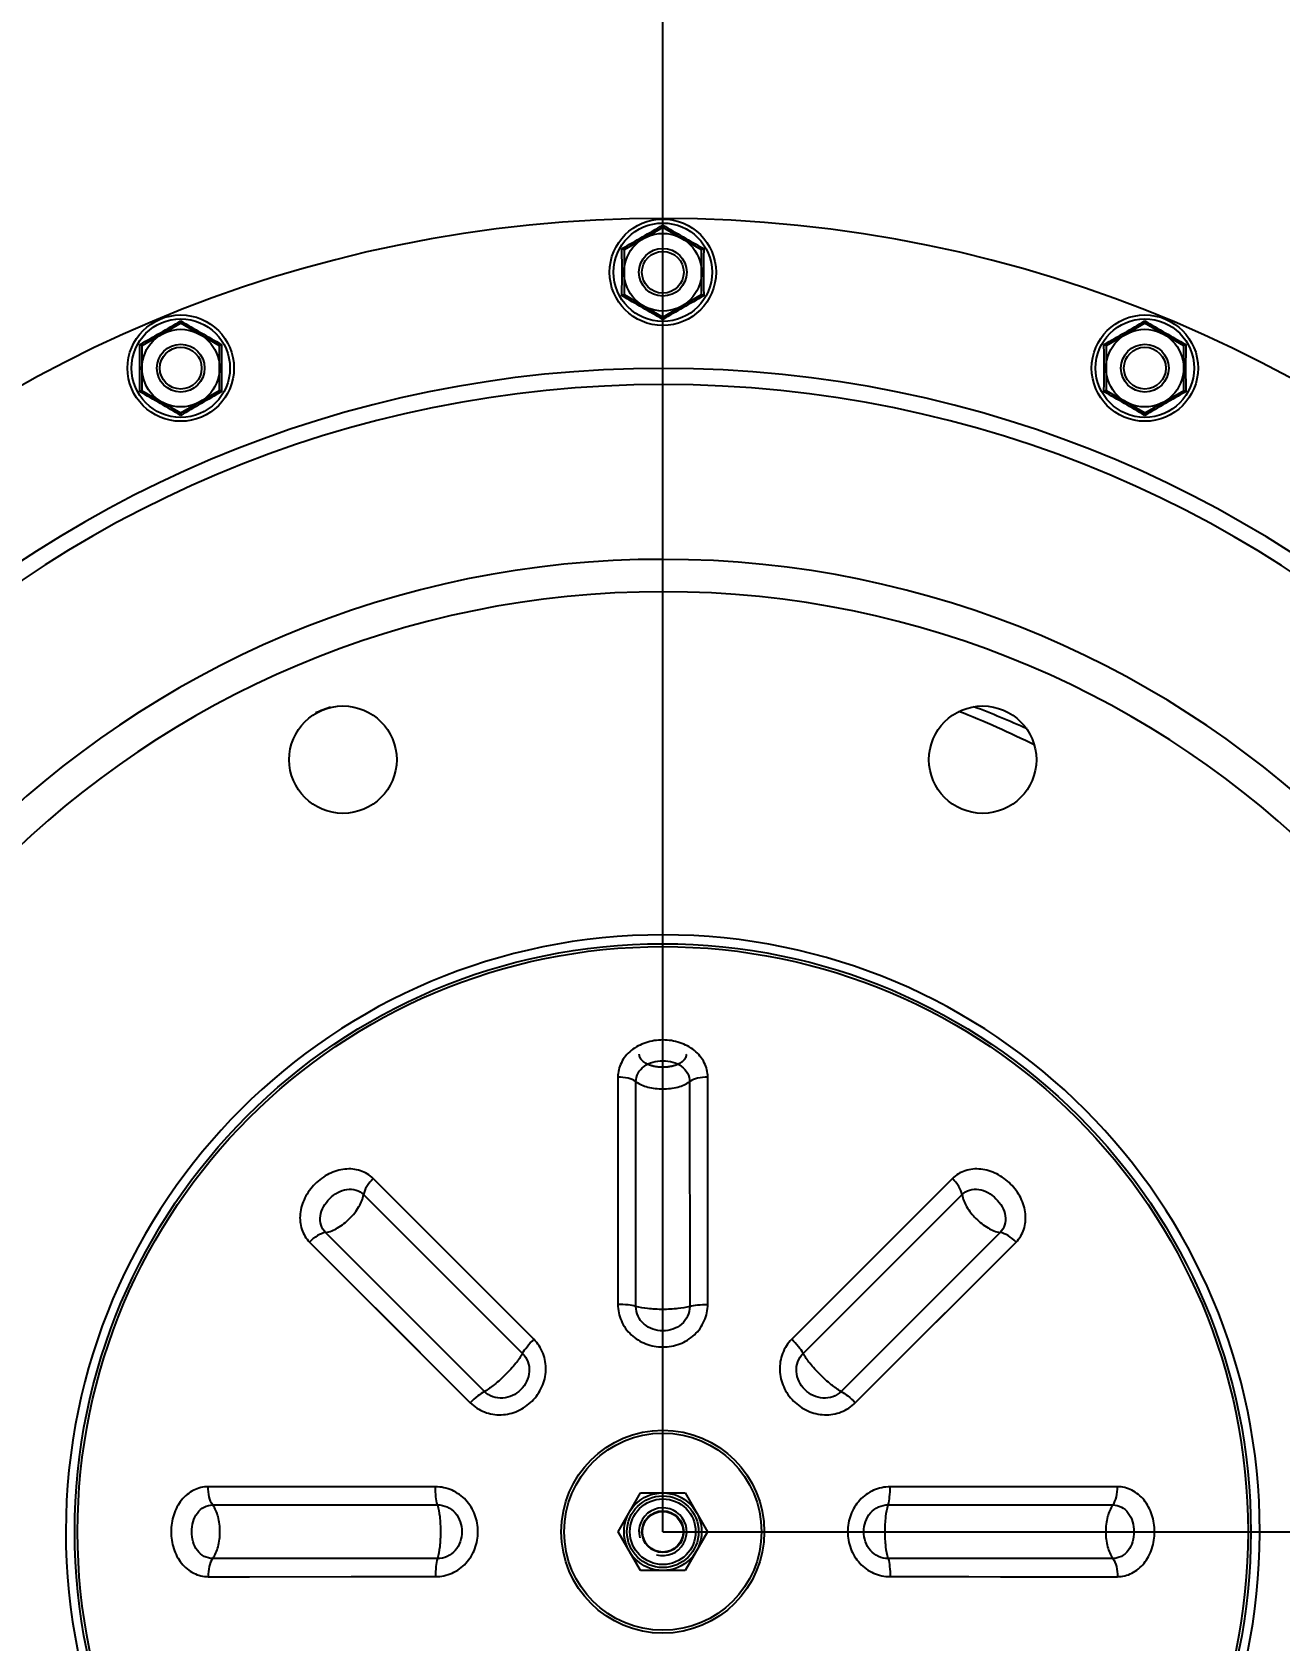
# Model space of a CAD drawing. Header units: millimetres. Extents: x 14017 to 18361, y 6223 to 10695.
# Drawn here: x 16612 to 16821, y 10036 to 10305.5 of the extents above; entities that cross this region are included whole.
import ezdxf

# ---------------------------------------------------------------- set-up
doc = ezdxf.new("R2010")
doc.units = ezdxf.units.MM
doc.header["$LTSCALE"] = 384.175
doc.header["$PDMODE"] = 3
doc.header["$PDSIZE"] = 8
doc.layers.get('0').update_dxf_attribs({"linetype": 'CONTINUOUS'})
doc.layers.get('Defpoints').update_dxf_attribs({"linetype": 'CONTINUOUS'})
doc.layers.add('02___PRT_ALL_AXES', color=7, linetype='CONTINUOUS')
doc.layers.add('03___PRT_ALL_CURVES', color=7, linetype='CONTINUOUS')
doc.styles.get("Standard").update_dxf_attribs({"font": 'calibri.ttf'})
doc.dimstyles.get("Standard").update_dxf_attribs({"dimtxt": 43.75, "dimasz": 43.75, "dimexe": 1.5, "dimexo": 1, "dimtad": 1, "dimdsep": 46, "dimtxsty": 'Standard', "dimblk": '_FILLED', "dimblk1": '_FILLED', "dimblk2": '_FILLED', "dimcen": 0.09, "dimazin": 2, "dimtol": 1, "dimtp": 0.01, "dimtm": 0.01, "dimtfac": 1, "dimtofl": 0, "dimtmove": 0, "dimatfit": 3, "dimldrblk": '_FILLED', "dimfxl": 1, "dimtolj": 1, "dimarcsym": 0})

# ---------------------------------------------------------------- blocks, each defined once
blk = doc.blocks.new('_FILLED')
at = {"color": 0, "linetype": 'ByBlock'}
blk.add_solid([(0, 0), (-1, 0.2143), (-1, -0.2143)], dxfattribs=at)
blk = doc.blocks.new('*D319')
at = {"color": 0, "lineweight": -2}
for p, q in [((16717.67, 10054.24), (16717.67, 10530.43)), ((17102.08, 10055.78), (17102.08, 10530.43)), ((16761.42, 10528.93), (16892.94, 10528.93)), ((17058.33, 10528.93), (16927.68, 10528.93))]:
    blk.add_line(p, q, dxfattribs=at)
at = {"layer": 'Defpoints', "color": 0}
for p in [(16717.67, 10528.93), (16717.67, 10053.24), (17102.08, 10054.78)]:
    blk.add_point(p, dxfattribs=at)
at = {"color": 0, "linetype": 'ByBlock', "lineweight": -2, "xscale": 43.75, "yscale": 43.75, "zscale": 43.75, "rotation": 180}
blk.add_blockref('_FILLED', (16717.67, 10528.93), dxfattribs=at)
at = {"color": 0, "linetype": 'ByBlock', "lineweight": -2, "xscale": 43.75, "yscale": 43.75, "zscale": 43.75}
blk.add_blockref('_FILLED', (17102.08, 10528.93), dxfattribs=at)
at = {"color": 0, "insert": (16910.31, 10528.93), "char_height": 43.75, "attachment_point": 5}
blk.add_mtext('\\A1;\\A1;D', dxfattribs=at)
blk = doc.blocks.new('*D320')
at = {"color": 0, "lineweight": -2}
for p, q in [((16816.68, 10445.01), (17225.74, 10445.01)), ((17224.24, 10401.26), (17224.24, 10272.12)), ((17224.24, 10097.99), (17224.24, 10227.12)), ((16718.67, 10054.24), (17225.74, 10054.24))]:
    blk.add_line(p, q, dxfattribs=at)
at = {"layer": 'Defpoints', "color": 0}
for p in [(16815.68, 10445.01), (17224.24, 10445.01), (16717.67, 10054.24)]:
    blk.add_point(p, dxfattribs=at)
at = {"color": 0, "linetype": 'ByBlock', "lineweight": -2, "xscale": 43.75, "yscale": 43.75, "zscale": 43.75}
for p, rotation in [((17224.24, 10445.01), 90), ((17224.24, 10054.24), 270)]:
    blk.add_blockref('_FILLED', p, dxfattribs=dict(at, rotation=rotation))
at = {"color": 0, "insert": (17224.24, 10249.62), "char_height": 43.75, "attachment_point": 5}
blk.add_mtext('\\A1;\\A1;E', dxfattribs=at)
blk = doc.blocks.new('*D562')
at = {"color": 0, "lineweight": -2}
for p, q in [((16497.67, 10053.24), (16497.67, 9775.24)), ((16937.67, 10053), (16937.67, 9775.24)), ((16541.42, 9776.74), (16644.64, 9776.74)), ((16893.92, 9776.74), (16790.7, 9776.74))]:
    blk.add_line(p, q, dxfattribs=at)
at = {"layer": 'Defpoints', "color": 0}
for p in [(16497.67, 10054.24), (16937.67, 10054), (16937.67, 9776.74)]:
    blk.add_point(p, dxfattribs=at)
at = {"color": 0, "linetype": 'ByBlock', "lineweight": -2, "xscale": 43.75, "yscale": 43.75, "zscale": 43.75, "rotation": 180}
blk.add_blockref('_FILLED', (16497.67, 9776.74), dxfattribs=at)
at = {"color": 0, "linetype": 'ByBlock', "lineweight": -2, "xscale": 43.75, "yscale": 43.75, "zscale": 43.75}
blk.add_blockref('_FILLED', (16937.67, 9776.74), dxfattribs=at)
at = {"color": 0, "insert": (16717.67, 9776.74), "char_height": 43.75, "attachment_point": 5}
blk.add_mtext('\\A1;\\A1;%%C400', dxfattribs=at)

msp = doc.modelspace()

# ---------------------------------------------------------------- linework, layer by layer
at = {"linetype": 'Continuous'}
for p, q in [((16717.6686, 10272.74118), (16711.16873, 10268.98817)), ((16724.16873, 10268.98863), (16717.6686, 10272.74118)), ((16711.16873, 10268.98817), (16711.169, 10261.48262)), ((16724.169, 10261.48308), (16724.16873, 10268.98863)), ((16711.169, 10261.48262), (16717.66913, 10257.73007)), ((16717.66913, 10257.73007), (16724.169, 10261.48308)), ((16636.9224, 10256.67976), (16630.42253, 10252.92675)), ((16643.42253, 10252.92721), (16636.9224, 10256.67976)), ((16798.41481, 10256.67976), (16791.91494, 10252.92675)), ((16804.91494, 10252.92721), (16798.41481, 10256.67976)), ((16630.42253, 10252.92675), (16630.4228, 10245.4212)), ((16643.4228, 10245.42166), (16643.42253, 10252.92721)), ((16791.91494, 10252.92675), (16791.9152, 10245.4212)), ((16804.9152, 10245.42166), (16804.91494, 10252.92721)), ((16630.4228, 10245.4212), (16636.92293, 10241.66865)), ((16636.92293, 10241.66865), (16643.4228, 10245.42166)), ((16791.9152, 10245.4212), (16798.41534, 10241.66865)), ((16798.41534, 10241.66865), (16804.9152, 10245.42166)), ((16710.13614, 10130.38243), (16710.14291, 10092.31211)), ((16710.13614, 10130.38243), (16710.13904, 10107.69603)), ((16713.16221, 10091.98237), (16713.17404, 10129.62227)), ((16722.16363, 10129.6222), (16722.17542, 10091.98236)), ((16725.19482, 10092.31214), (16725.20156, 10130.38242)), ((16696.06636, 10086.48144), (16669.15137, 10113.40596)), ((16766.18635, 10113.40599), (16739.27134, 10086.4814)), ((16667.54078, 10110.72026), (16694.16451, 10084.11322)), ((16741.17316, 10084.11329), (16767.79695, 10110.72035)), ((16687.7912, 10077.73991), (16661.18414, 10104.36371)), ((16774.1535, 10104.36371), (16747.54646, 10077.73999)), ((16658.4985, 10102.75311), (16685.42307, 10075.83811)), ((16749.91468, 10075.83813), (16776.8392, 10102.75312)), ((16679.59235, 10061.76158), (16641.52207, 10061.76832)), ((16793.81568, 10061.76835), (16755.74535, 10061.76158)), ((16642.28229, 10058.73038), (16679.92213, 10058.74218)), ((16755.41561, 10058.74228), (16793.05551, 10058.73045)), ((16679.92212, 10049.72896), (16642.28222, 10049.7408)), ((16793.05545, 10049.74087), (16755.41561, 10049.72907)), ((16641.52206, 10046.70289), (16679.59238, 10046.70967)), ((16755.74538, 10046.70967), (16793.81566, 10046.70293))]:
    msp.add_line(p, q, dxfattribs=at)
msp.add_line((16717.66887, 10054.23562), (17026.57124, 10054.23562))
for points in [[(16725.19996, 10115.59627), (16725.20124, 10126.11142), (16725.20156, 10130.38242)], [(16725.19482, 10092.31214), (16725.1972, 10100.5148), (16725.19885, 10108.60551), (16725.19996, 10115.59627)], [(16682.97886, 10099.57517), (16678.81657, 10103.73871), (16674.22303, 10108.33339), (16669.15137, 10113.40596)], [(16766.18635, 10113.40599), (16761.27911, 10108.49783), (16749.24592, 10096.46112)], [(16710.13904, 10107.69603), (16710.14022, 10101.88988), (16710.14291, 10092.31211)], [(16658.4985, 10102.75311), (16663.40666, 10097.84587), (16675.44337, 10085.81267)], [(16763.00842, 10088.92563), (16767.17195, 10093.08792), (16771.76663, 10097.68146), (16776.8392, 10102.75312)], [(16696.06636, 10086.48144), (16693.21982, 10089.32982), (16682.97886, 10099.57517)], [(16749.24592, 10096.46112), (16746.02244, 10093.2363), (16739.27134, 10086.4814)], [(16749.91468, 10075.83813), (16752.76306, 10078.68467), (16763.00842, 10088.92563)], [(16675.44337, 10085.81267), (16678.66819, 10082.5892), (16685.42307, 10075.83811)], [(16661.07942, 10061.76599), (16655.19218, 10061.76687), (16648.69512, 10061.76768), (16641.52207, 10061.76832)], [(16679.59235, 10061.76158), (16675.56544, 10061.76288), (16661.07942, 10061.76599)], [(16774.94847, 10061.7661), (16769.85515, 10061.76521), (16765.29551, 10061.76426), (16755.74535, 10061.76158)], [(16793.81568, 10061.76835), (16786.87514, 10061.7677), (16774.94847, 10061.7661)], [(16641.52206, 10046.70289), (16648.4626, 10046.70355), (16665.48259, 10046.70604)], [(16665.48259, 10046.70604), (16670.04222, 10046.70698), (16679.59238, 10046.70967)], [(16755.74538, 10046.70967), (16759.7723, 10046.70837), (16768.91126, 10046.70622)], [(16768.91126, 10046.70622), (16774.25831, 10046.70526), (16780.14556, 10046.70438), (16786.64261, 10046.70357), (16793.81566, 10046.70293)]]:
    msp.add_lwpolyline(points, dxfattribs=at)
for centre, radius in [((16717.66887, 10265.23562), 8.91272), ((16717.66887, 10265.23562), 8.24637), ((16717.66887, 10265.23562), 6.5), ((16717.66887, 10265.23562), 4), ((16717.66887, 10265.23562), 3.5), ((16636.92266, 10249.17421), 8.91272), ((16636.92266, 10249.17421), 8.24637), ((16798.41507, 10249.17421), 8.91272), ((16798.41507, 10249.17421), 8.24637), ((16636.92266, 10249.17421), 6.5), ((16798.41507, 10249.17421), 6.5), ((16636.92266, 10249.17421), 4), ((16636.92266, 10249.17421), 3.5), ((16798.41507, 10249.17421), 4), ((16798.41507, 10249.17421), 3.5), ((16717.66887, 10054.23562), 98.5), ((16717.66887, 10054.23562), 98.02353), ((16717.66887, 10054.23562), 17), ((16717.66887, 10054.23562), 16.52), ((16717.66887, 10054.23562), 6), ((16717.66887, 10054.23562), 5.5), ((16717.66887, 10054.23562), 3.5), ((16717.66887, 10054.23562), 3.4)]:
    msp.add_circle(centre, radius, dxfattribs=at)
for radius, start, end in [(100, 0, 359.88), (4, 255, 195)]:
    msp.add_arc((16717.66887, 10054.23562), radius, start, end, dxfattribs=at)
for points in [[(16710.81683, 10269.19132), (16711.9649, 10269.84004), (16714.25949, 10271.14036), (16716.5328, 10272.47754), (16717.66859, 10273.14751)], [(16717.66858, 10273.14751), (16718.80443, 10272.47762), (16721.07783, 10271.1406), (16723.37251, 10269.84045), (16724.52063, 10269.19181)], [(16717.66915, 10257.32374), (16716.53331, 10257.99363), (16714.2599, 10259.33064), (16711.96522, 10260.6308), (16710.81711, 10261.27944)], [(16724.52091, 10261.27992), (16723.37284, 10260.6312), (16721.07825, 10259.33088), (16718.80494, 10257.99371), (16717.66914, 10257.32374)], [(16630.07063, 10253.1299), (16631.21869, 10253.77862), (16633.51328, 10255.07894), (16635.78659, 10256.41612), (16636.92239, 10257.08609)], [(16636.92238, 10257.08609), (16638.05822, 10256.4162), (16640.33163, 10255.07919), (16642.62631, 10253.77903), (16643.77442, 10253.13039)], [(16791.56303, 10253.1299), (16792.7111, 10253.77862), (16795.00569, 10255.07894), (16797.279, 10256.41612), (16798.4148, 10257.08609)], [(16798.41479, 10257.08609), (16799.55063, 10256.4162), (16801.82404, 10255.07919), (16804.11872, 10253.77903), (16805.26683, 10253.13039)], [(16636.92295, 10241.26232), (16635.7871, 10241.93221), (16633.5137, 10243.26922), (16631.21902, 10244.56938), (16630.07091, 10245.21802)], [(16643.7747, 10245.21851), (16642.62664, 10244.56979), (16640.33204, 10243.26947), (16638.05873, 10241.93229), (16636.92294, 10241.26232)], [(16798.41535, 10241.26232), (16797.27951, 10241.93221), (16795.00611, 10243.26922), (16792.71143, 10244.56938), (16791.56331, 10245.21802)], [(16805.26711, 10245.21851), (16804.11904, 10244.56979), (16801.82445, 10243.26947), (16799.55114, 10241.93229), (16798.41535, 10241.26232)]]:
    msp.add_open_spline(points, degree=3, dxfattribs=at)
for points, knots in [([(16717.66859, 10272.74117), (16717.66859, 10272.70059), (16717.6696, 10273.01206), (16717.66859, 10273.05264), (16717.66859, 10273.14751)], [0, 0, 0, 0, 0.29956188, 1, 1, 1, 1]), ([(16710.81713, 10261.27943), (16710.82943, 10262.6072), (16710.85054, 10265.24454), (16710.82909, 10267.88187), (16710.81685, 10269.19133)], [0, 0, 0, 0, 0.503470775, 1, 1, 1, 1]), ([(16711.16873, 10268.98817), (16711.1689, 10268.98748), (16711.16456, 10268.99142), (16711.16095, 10268.99218), (16711.1511, 10268.9987), (16711.13943, 10269.00522), (16711.12414, 10269.01428), (16711.09861, 10269.02909), (16711.0606, 10269.05111), (16711.00879, 10269.08088), (16710.94974, 10269.11476), (16710.88497, 10269.15201), (16710.84004, 10269.17793), (16710.81685, 10269.19131)], [0, 0, 0, 0, 0.005270768, 0.020858191, 0.046282368, 0.081003533, 0.124365062, 0.175697192, 0.299730798, 0.448270882, 0.617065146, 0.802297204, 1, 1, 1, 1]), ([(16724.52061, 10269.1918), (16724.49742, 10269.17841), (16724.45249, 10269.1525), (16724.38772, 10269.11523), (16724.32867, 10269.08135), (16724.27686, 10269.05158), (16724.23884, 10269.02956), (16724.21332, 10269.01474), (16724.19801, 10269.00569), (16724.18641, 10268.99915), (16724.17641, 10268.99267), (16724.17307, 10268.99183), (16724.16845, 10268.98798), (16724.16873, 10268.98863)], [0, 0, 0, 0, 0.197705209, 0.382939848, 0.551741292, 0.700291465, 0.824330592, 0.875663154, 0.919023194, 0.953740564, 0.97915805, 0.994736811, 1, 1, 1, 1]), ([(16724.52061, 10269.19181), (16724.5083, 10267.86418), (16724.4872, 10265.22684), (16724.50865, 10262.58951), (16724.52089, 10261.27992)], [0, 0, 0, 0, 0.503419542, 1, 1, 1, 1]), ([(16711.16901, 10261.48261), (16711.1693, 10261.48326), (16711.16467, 10261.47945), (16711.16132, 10261.47865), (16711.15126, 10261.4723), (16711.13958, 10261.46592), (16711.12417, 10261.45704), (16711.09854, 10261.44242), (16711.06048, 10261.42046), (16711.00878, 10261.39049), (16710.9499, 10261.35627), (16710.88523, 10261.31879), (16710.84031, 10261.29283), (16710.81711, 10261.27944)], [0, 0, 0, 0, 0.005246527, 0.020788041, 0.046167334, 0.080859382, 0.124204947, 0.175529424, 0.299562897, 0.448123589, 0.616956491, 0.802239647, 1, 1, 1, 1]), ([(16724.5209, 10261.27992), (16724.49771, 10261.29332), (16724.45278, 10261.31927), (16724.3881, 10261.35674), (16724.32924, 10261.39095), (16724.27751, 10261.42095), (16724.2395, 10261.44284), (16724.21377, 10261.45757), (16724.19859, 10261.46619), (16724.18629, 10261.47327), (16724.17842, 10261.47756), (16724.17325, 10261.48078), (16724.17144, 10261.48134), (16724.16882, 10261.48376), (16724.16899, 10261.48307)], [0, 0, 0, 0, 0.197757183, 0.383035853, 0.551868359, 0.700432958, 0.824469569, 0.875795596, 0.919142329, 0.953834439, 0.979211825, 0.988239588, 0.994751198, 1, 1, 1, 1]), ([(16717.66915, 10257.32374), (16717.66914, 10257.41861), (16717.67015, 10257.45919), (16717.66912, 10257.77065), (16717.66912, 10257.73008)], [0, 0, 0, 0, 0.700434158, 1, 1, 1, 1]), ([(16636.92238, 10256.67975), (16636.92239, 10256.63918), (16636.9234, 10256.95064), (16636.92239, 10256.99122), (16636.92238, 10257.08609)], [0, 0, 0, 0, 0.29956188, 1, 1, 1, 1]), ([(16798.41479, 10256.67975), (16798.41479, 10256.63918), (16798.41581, 10256.95064), (16798.4148, 10256.99122), (16798.41479, 10257.08609)], [0, 0, 0, 0, 0.29956188, 1, 1, 1, 1]), ([(16630.07092, 10245.21801), (16630.08323, 10246.54578), (16630.10433, 10249.18312), (16630.08288, 10251.82045), (16630.07065, 10253.12991)], [0, 0, 0, 0, 0.503470775, 1, 1, 1, 1]), ([(16630.42253, 10252.92675), (16630.42269, 10252.92606), (16630.41835, 10252.93), (16630.41475, 10252.93076), (16630.40489, 10252.93728), (16630.39323, 10252.9438), (16630.37794, 10252.95286), (16630.35241, 10252.96767), (16630.31439, 10252.9897), (16630.26258, 10253.01946), (16630.20353, 10253.05334), (16630.13876, 10253.0906), (16630.09383, 10253.11651), (16630.07065, 10253.1299)], [0, 0, 0, 0, 0.005270768, 0.020858191, 0.046282368, 0.081003533, 0.124365062, 0.175697192, 0.299730798, 0.448270882, 0.617065146, 0.802297204, 1, 1, 1, 1]), ([(16643.7744, 10253.13038), (16643.75121, 10253.11699), (16643.70629, 10253.09108), (16643.64152, 10253.05381), (16643.58246, 10253.01994), (16643.53066, 10252.99016), (16643.49263, 10252.96814), (16643.46711, 10252.95332), (16643.4518, 10252.94427), (16643.4402, 10252.93773), (16643.4302, 10252.93126), (16643.42687, 10252.93041), (16643.42225, 10252.92656), (16643.42253, 10252.92721)], [0, 0, 0, 0, 0.197705209, 0.382939848, 0.551741292, 0.700291465, 0.824330592, 0.875663154, 0.919023194, 0.953740564, 0.97915805, 0.994736811, 1, 1, 1, 1]), ([(16643.7744, 10253.1304), (16643.7621, 10251.80276), (16643.74099, 10249.16543), (16643.76244, 10246.5281), (16643.77468, 10245.2185)], [0, 0, 0, 0, 0.503419542, 1, 1, 1, 1]), ([(16791.56333, 10245.21801), (16791.57564, 10246.54578), (16791.59674, 10249.18312), (16791.57529, 10251.82045), (16791.56305, 10253.12991)], [0, 0, 0, 0, 0.503470775, 1, 1, 1, 1]), ([(16791.91494, 10252.92675), (16791.9151, 10252.92606), (16791.91076, 10252.93), (16791.90716, 10252.93076), (16791.8973, 10252.93728), (16791.88564, 10252.9438), (16791.87035, 10252.95286), (16791.84482, 10252.96767), (16791.8068, 10252.9897), (16791.75499, 10253.01946), (16791.69594, 10253.05334), (16791.63117, 10253.0906), (16791.58624, 10253.11651), (16791.56305, 10253.1299)], [0, 0, 0, 0, 0.005270768, 0.020858191, 0.046282368, 0.081003533, 0.124365062, 0.175697192, 0.299730798, 0.448270882, 0.617065146, 0.802297204, 1, 1, 1, 1]), ([(16805.26681, 10253.13038), (16805.24362, 10253.11699), (16805.19869, 10253.09108), (16805.13393, 10253.05381), (16805.07487, 10253.01994), (16805.02307, 10252.99016), (16804.98504, 10252.96814), (16804.95952, 10252.95332), (16804.94421, 10252.94427), (16804.93261, 10252.93773), (16804.92261, 10252.93126), (16804.91927, 10252.93041), (16804.91466, 10252.92656), (16804.91494, 10252.92721)], [0, 0, 0, 0, 0.197705209, 0.382939848, 0.551741292, 0.700291465, 0.824330592, 0.875663154, 0.919023194, 0.953740564, 0.97915805, 0.994736811, 1, 1, 1, 1]), ([(16805.26681, 10253.1304), (16805.25451, 10251.80276), (16805.2334, 10249.16543), (16805.25485, 10246.5281), (16805.26709, 10245.2185)], [0, 0, 0, 0, 0.503419542, 1, 1, 1, 1]), ([(16630.42281, 10245.42119), (16630.42309, 10245.42184), (16630.41847, 10245.41803), (16630.41511, 10245.41723), (16630.40506, 10245.41088), (16630.39338, 10245.40451), (16630.37797, 10245.39563), (16630.35234, 10245.381), (16630.31428, 10245.35904), (16630.26257, 10245.32907), (16630.2037, 10245.29485), (16630.13903, 10245.25737), (16630.09411, 10245.23141), (16630.07091, 10245.21802)], [0, 0, 0, 0, 0.005246527, 0.020788041, 0.046167334, 0.080859382, 0.124204947, 0.175529424, 0.299562897, 0.448123589, 0.616956491, 0.802239647, 1, 1, 1, 1]), ([(16643.7747, 10245.2185), (16643.7515, 10245.2319), (16643.70658, 10245.25785), (16643.6419, 10245.29532), (16643.58303, 10245.32953), (16643.5313, 10245.35953), (16643.4933, 10245.38142), (16643.46757, 10245.39616), (16643.45239, 10245.40477), (16643.44009, 10245.41185), (16643.43222, 10245.41614), (16643.42705, 10245.41936), (16643.42524, 10245.41992), (16643.42262, 10245.42234), (16643.42278, 10245.42165)], [0, 0, 0, 0, 0.197757183, 0.383035853, 0.551868359, 0.700432958, 0.824469569, 0.875795596, 0.919142329, 0.953834439, 0.979211825, 0.988239588, 0.994751198, 1, 1, 1, 1]), ([(16791.91522, 10245.42119), (16791.9155, 10245.42184), (16791.91087, 10245.41803), (16791.90752, 10245.41723), (16791.89747, 10245.41088), (16791.88578, 10245.40451), (16791.87038, 10245.39563), (16791.84475, 10245.381), (16791.80669, 10245.35904), (16791.75498, 10245.32907), (16791.69611, 10245.29485), (16791.63143, 10245.25737), (16791.58651, 10245.23141), (16791.56332, 10245.21802)], [0, 0, 0, 0, 0.005246527, 0.020788041, 0.046167334, 0.080859382, 0.124204947, 0.175529424, 0.299562897, 0.448123589, 0.616956491, 0.802239647, 1, 1, 1, 1]), ([(16805.26711, 10245.2185), (16805.24391, 10245.2319), (16805.19899, 10245.25785), (16805.13431, 10245.29532), (16805.07544, 10245.32953), (16805.02371, 10245.35953), (16804.98571, 10245.38142), (16804.95998, 10245.39616), (16804.9448, 10245.40477), (16804.9325, 10245.41185), (16804.92462, 10245.41614), (16804.91946, 10245.41936), (16804.91765, 10245.41992), (16804.91502, 10245.42234), (16804.91519, 10245.42165)], [0, 0, 0, 0, 0.197757183, 0.383035853, 0.551868359, 0.700432958, 0.824469569, 0.875795596, 0.919142329, 0.953834439, 0.979211825, 0.988239588, 0.994751198, 1, 1, 1, 1]), ([(16636.92294, 10241.26232), (16636.92294, 10241.35719), (16636.92395, 10241.39777), (16636.92291, 10241.70924), (16636.92291, 10241.66866)], [0, 0, 0, 0, 0.700434158, 1, 1, 1, 1]), ([(16798.41535, 10241.26232), (16798.41535, 10241.35719), (16798.41636, 10241.39777), (16798.41532, 10241.70924), (16798.41532, 10241.66866)], [0, 0, 0, 0, 0.700434158, 1, 1, 1, 1]), ([(16725.20156, 10130.38242), (16725.20161, 10131.21535), (16724.77351, 10132.94468), (16723.02827, 10135.01654), (16720.53165, 10136.32664), (16717.67241, 10136.76285), (16714.81172, 10136.32866), (16712.31209, 10135.01897), (16710.56454, 10132.94596), (16710.13609, 10131.21554), (16710.13614, 10130.38243)], [0, 0, 0, 0, 0.115890211, 0.237397074, 0.366276145, 0.499824592, 0.633423918, 0.762456219, 0.884085405, 1, 1, 1, 1]), ([(16713.17388, 10129.62248), (16713.17374, 10130.10988), (16713.43542, 10131.12331), (16714.49706, 10132.30777), (16715.99444, 10133.00912), (16717.67074, 10133.21228), (16719.34627, 10133.00837), (16720.8425, 10132.30707), (16721.90193, 10131.12223), (16722.16354, 10130.10949), (16722.16339, 10129.62219)], [0, 0, 0, 0, 0.115820462, 0.237311282, 0.366319298, 0.500150442, 0.633939139, 0.762809308, 0.884201965, 1, 1, 1, 1]), ([(16713.17406, 10129.62225), (16712.78341, 10129.90694), (16711.769, 10130.29677), (16710.70881, 10130.39726), (16710.13614, 10130.38241)], [0, 0, 0, 0, 0.457645836, 1, 1, 1, 1]), ([(16713.17404, 10129.62227), (16713.75333, 10129.19875), (16715.24851, 10128.60088), (16717.66883, 10128.32322), (16720.08909, 10128.60093), (16721.58437, 10129.19862), (16722.16363, 10129.6222)], [0, 0, 0, 0, 0.228816412, 0.499999783, 0.771183164, 1, 1, 1, 1]), ([(16725.20156, 10130.38246), (16724.62886, 10130.3973), (16723.56861, 10130.2968), (16722.55414, 10129.90694), (16722.16348, 10129.62222)], [0, 0, 0, 0, 0.542357193, 1, 1, 1, 1]), ([(16669.15137, 10113.40596), (16668.56243, 10113.99496), (16667.03691, 10114.91506), (16664.33784, 10115.14603), (16661.64611, 10114.30706), (16659.31588, 10112.59375), (16657.60007, 10110.26394), (16656.75862, 10107.57035), (16656.9887, 10104.86877), (16657.90935, 10103.34218), (16658.4985, 10102.75311)], [0, 0, 0, 0, 0.115889432, 0.237395261, 0.366273236, 0.499820436, 0.633419103, 0.762451657, 0.884082182, 1, 1, 1, 1]), ([(16776.8392, 10102.75312), (16777.42821, 10103.34206), (16778.34832, 10104.8676), (16778.57927, 10107.5667), (16777.74027, 10110.25845), (16776.02693, 10112.58868), (16773.69709, 10114.30448), (16771.0035, 10115.14589), (16768.30196, 10114.91576), (16766.77541, 10113.99513), (16766.18635, 10113.40599)], [0, 0, 0, 0, 0.115890344, 0.237397281, 0.366276391, 0.49982486, 0.633424235, 0.762456705, 0.884085771, 1, 1, 1, 1]), ([(16669.15135, 10113.40599), (16668.73589, 10113.01152), (16668.05724, 10112.19075), (16667.61558, 10111.19774), (16667.54067, 10110.72017)], [0, 0, 0, 0, 0.542357193, 1, 1, 1, 1]), ([(16767.79696, 10110.72033), (16767.72203, 10111.19787), (16767.28038, 10112.19081), (16766.60177, 10113.01154), (16766.18634, 10113.40598)], [0, 0, 0, 0, 0.457645836, 1, 1, 1, 1]), ([(16661.18388, 10104.36375), (16660.83913, 10104.7083), (16660.30755, 10105.60995), (16660.22072, 10107.19821), (16660.78362, 10108.75294), (16661.8253, 10110.0819), (16663.15426, 10111.12248), (16664.70814, 10111.68457), (16666.29506, 10111.59589), (16667.19615, 10111.06476), (16667.54062, 10110.72009)], [0, 0, 0, 0, 0.115823434, 0.237315718, 0.366323871, 0.500154444, 0.633941952, 0.762811012, 0.884202705, 1, 1, 1, 1]), ([(16661.18414, 10104.36371), (16661.89324, 10104.47385), (16663.37324, 10105.10835), (16665.281, 10106.62344), (16666.79601, 10108.53119), (16667.4307, 10110.01115), (16667.54078, 10110.72026)], [0, 0, 0, 0, 0.228816328, 0.499999709, 0.7711831, 1, 1, 1, 1]), ([(16767.79695, 10110.72035), (16767.9071, 10110.01126), (16768.5416, 10108.53125), (16770.05668, 10106.62349), (16771.96443, 10105.10848), (16773.44439, 10104.47379), (16774.1535, 10104.36371)], [0, 0, 0, 0, 0.228816387, 0.49999976, 0.771183144, 1, 1, 1, 1]), ([(16767.79699, 10110.72062), (16768.14153, 10111.06535), (16769.04316, 10111.59693), (16770.6314, 10111.68377), (16772.18613, 10111.1209), (16773.51511, 10110.07923), (16774.55571, 10108.75027), (16775.11782, 10107.19638), (16775.02914, 10105.60944), (16774.49801, 10104.70834), (16774.15333, 10104.36387)], [0, 0, 0, 0, 0.11582012, 0.237310814, 0.366318987, 0.50015017, 0.633938893, 0.762809105, 0.884201839, 1, 1, 1, 1]), ([(16661.18417, 10104.36371), (16660.70662, 10104.28879), (16659.71368, 10103.84714), (16658.89295, 10103.16852), (16658.49851, 10102.75309)], [0, 0, 0, 0, 0.457645836, 1, 1, 1, 1]), ([(16776.83923, 10102.75314), (16776.44477, 10103.1686), (16775.62399, 10103.84725), (16774.63098, 10104.28891), (16774.15341, 10104.36383)], [0, 0, 0, 0, 0.542357193, 1, 1, 1, 1]), ([(16713.16208, 10091.98244), (16712.73533, 10092.11658), (16711.72437, 10092.27162), (16710.71037, 10092.31696), (16710.14291, 10092.31212)], [0, 0, 0, 0, 0.440806577, 1, 1, 1, 1]), ([(16710.14291, 10092.31211), (16710.14325, 10091.37007), (16710.54964, 10089.45691), (16712.25669, 10087.08235), (16714.76459, 10085.54283), (16717.66537, 10085.02622), (16720.56758, 10085.54052), (16723.07856, 10087.0795), (16724.78781, 10089.45541), (16725.19448, 10091.3698), (16725.19482, 10092.31214)], [0, 0, 0, 0, 0.123541285, 0.247969887, 0.373524493, 0.499838918, 0.626193015, 0.751875021, 0.876420168, 1, 1, 1, 1]), ([(16722.17518, 10091.98234), (16722.17605, 10091.42873), (16721.92691, 10090.30145), (16720.8831, 10088.92729), (16719.37365, 10088.07516), (16717.66667, 10087.80818), (16715.96042, 10088.07652), (16714.45325, 10088.92964), (16713.41007, 10090.30239), (16713.16098, 10091.42907), (16713.16185, 10091.98252)], [0, 0, 0, 0, 0.12340616, 0.248015366, 0.373830524, 0.500160618, 0.626453235, 0.752131743, 0.876628417, 1, 1, 1, 1]), ([(16722.17542, 10091.98236), (16721.53801, 10091.78604), (16720.0305, 10091.55154), (16717.66879, 10091.43425), (16715.30711, 10091.5516), (16713.79961, 10091.78605), (16713.16221, 10091.98237)], [0, 0, 0, 0, 0.22011938, 0.500002135, 0.779885753, 1, 1, 1, 1]), ([(16722.17544, 10091.98237), (16722.60219, 10092.11655), (16723.61323, 10092.27161), (16724.6273, 10092.31697), (16725.19482, 10092.31213)], [0, 0, 0, 0, 0.440787802, 1, 1, 1, 1]), ([(16685.42307, 10075.83811), (16686.08944, 10075.17223), (16687.72962, 10074.10677), (16690.61578, 10073.63478), (16693.47778, 10074.31956), (16695.89425, 10076.00548), (16697.58273, 10078.42138), (16698.26998, 10081.28515), (16697.79851, 10084.17372), (16696.73242, 10085.81489), (16696.06636, 10086.48144)], [0, 0, 0, 0, 0.123541431, 0.247971357, 0.373527945, 0.499844571, 0.62620072, 0.751882405, 0.876425862, 1, 1, 1, 1]), ([(16694.16451, 10084.11323), (16694.3714, 10084.50987), (16694.97666, 10085.33443), (16695.66165, 10086.08355), (16696.06637, 10086.48143)], [0, 0, 0, 0, 0.440787802, 1, 1, 1, 1]), ([(16739.27134, 10086.4814), (16738.6055, 10085.815), (16737.53971, 10084.17436), (16737.06783, 10081.28646), (16737.75471, 10078.42247), (16739.44315, 10076.00481), (16741.86206, 10074.31864), (16744.72526, 10073.6346), (16747.61042, 10074.10787), (16749.24897, 10075.17292), (16749.91468, 10075.83813)], [0, 0, 0, 0, 0.123540765, 0.248049388, 0.373723722, 0.500151782, 0.626570643, 0.752210718, 0.876581026, 1, 1, 1, 1]), ([(16741.17312, 10084.11343), (16740.96621, 10084.51004), (16740.36098, 10085.33453), (16739.67603, 10086.0836), (16739.27136, 10086.48143)], [0, 0, 0, 0, 0.440806548, 1, 1, 1, 1]), ([(16694.16435, 10084.11303), (16694.55641, 10083.7222), (16695.17732, 10082.74896), (16695.41099, 10081.03924), (16694.94619, 10079.36936), (16693.928, 10077.9735), (16692.53173, 10076.95672), (16690.86273, 10076.49421), (16689.1544, 10076.72725), (16688.18158, 10077.3478), (16687.79084, 10077.73976)], [0, 0, 0, 0, 0.12340028, 0.248007389, 0.373822461, 0.500154577, 0.626449453, 0.752130104, 0.876628216, 1, 1, 1, 1]), ([(16694.16451, 10084.11322), (16693.85261, 10083.52368), (16692.95246, 10082.29189), (16691.36542, 10080.53897), (16689.61247, 10078.95199), (16688.38073, 10078.0518), (16687.7912, 10077.73991)], [0, 0, 0, 0, 0.22011938, 0.500002135, 0.779885753, 1, 1, 1, 1]), ([(16747.54627, 10077.74014), (16747.15593, 10077.34858), (16746.18425, 10076.72825), (16744.4765, 10076.49351), (16742.80682, 10076.95619), (16741.40948, 10077.97329), (16740.39124, 10079.37), (16739.9273, 10081.04012), (16740.16028, 10082.74963), (16740.78102, 10083.72286), (16741.17301, 10084.11365)], [0, 0, 0, 0, 0.123245574, 0.247678063, 0.373460131, 0.499837313, 0.626222814, 0.752028643, 0.87661774, 1, 1, 1, 1]), ([(16747.54646, 10077.73999), (16746.95692, 10078.05189), (16745.72513, 10078.95203), (16743.97222, 10080.53908), (16742.38523, 10082.29202), (16741.48504, 10083.52376), (16741.17316, 10084.11329)], [0, 0, 0, 0, 0.220119433, 0.500002196, 0.779885823, 1, 1, 1, 1]), ([(16687.79106, 10077.73988), (16687.39445, 10077.53296), (16686.56996, 10076.92774), (16685.8209, 10076.24279), (16685.42306, 10075.83811)], [0, 0, 0, 0, 0.440806577, 1, 1, 1, 1]), ([(16747.54647, 10077.73998), (16747.94311, 10077.53309), (16748.76767, 10076.92783), (16749.5168, 10076.24285), (16749.91467, 10075.83813)], [0, 0, 0, 0, 0.440787802, 1, 1, 1, 1]), ([(16641.52207, 10061.76832), (16640.68889, 10061.76837), (16638.959, 10061.34012), (16636.88676, 10059.59321), (16635.57686, 10057.09774), (16635.28846, 10055.19583), (16635.28842, 10054.23562)], [0, 0, 0, 0, 0.231847702, 0.474946861, 0.732802485, 1, 1, 1, 1]), ([(16642.28227, 10058.73024), (16641.99755, 10059.1209), (16641.60769, 10060.13537), (16641.50719, 10061.19562), (16641.52203, 10061.76832)], [0, 0, 0, 0, 0.457642807, 1, 1, 1, 1]), ([(16679.92212, 10058.74219), (16679.78794, 10059.16895), (16679.63288, 10060.17998), (16679.58752, 10061.19406), (16679.59236, 10061.76158)], [0, 0, 0, 0, 0.440787802, 1, 1, 1, 1]), ([(16686.70612, 10054.23562), (16686.70607, 10055.19904), (16686.36289, 10057.13965), (16684.82382, 10059.64548), (16682.44888, 10061.35475), (16680.53488, 10061.76123), (16679.59235, 10061.76158)], [0, 0, 0, 0, 0.25268737, 0.503858586, 0.752789705, 1, 1, 1, 1]), ([(16755.74535, 10061.76158), (16754.80233, 10061.7612), (16752.88766, 10061.35436), (16750.51272, 10059.64411), (16748.9746, 10057.13839), (16748.63156, 10055.19849), (16748.63161, 10054.23562)], [0, 0, 0, 0, 0.247340189, 0.496314031, 0.747455011, 1, 1, 1, 1]), ([(16755.41568, 10058.74241), (16755.54982, 10059.16916), (16755.70486, 10060.18012), (16755.7502, 10061.19412), (16755.74536, 10061.76158)], [0, 0, 0, 0, 0.440806594, 1, 1, 1, 1]), ([(16793.05549, 10058.73043), (16793.34019, 10059.12108), (16793.73001, 10060.13549), (16793.8305, 10061.19569), (16793.81566, 10061.76835)], [0, 0, 0, 0, 0.457645836, 1, 1, 1, 1]), ([(16800.04932, 10054.23562), (16800.04933, 10055.19569), (16799.76091, 10057.09738), (16798.45129, 10059.59274), (16796.37915, 10061.33999), (16794.64904, 10061.7684), (16793.81568, 10061.76835)], [0, 0, 0, 0, 0.267157049, 0.524996743, 0.768100595, 1, 1, 1, 1]), ([(16638.76088, 10054.23543), (16638.76088, 10054.79862), (16638.89563, 10055.91247), (16639.59669, 10057.4081), (16640.7817, 10058.46856), (16641.79481, 10058.73029), (16642.2823, 10058.73015)], [0, 0, 0, 0, 0.267653208, 0.525468054, 0.768327753, 1, 1, 1, 1]), ([(16642.28222, 10049.7408), (16642.70575, 10050.32009), (16643.30361, 10051.81527), (16643.58127, 10054.23558), (16643.30356, 10056.65584), (16642.70587, 10058.15113), (16642.28229, 10058.73038)], [0, 0, 0, 0, 0.228816376, 0.499999751, 0.771183136, 1, 1, 1, 1]), ([(16679.92213, 10058.74218), (16680.11845, 10058.10476), (16680.35296, 10056.59726), (16680.47024, 10054.23555), (16680.35289, 10051.87387), (16680.11844, 10050.36636), (16679.92212, 10049.72896)], [0, 0, 0, 0, 0.220119357, 0.500002109, 0.779885725, 1, 1, 1, 1]), ([(16679.92215, 10058.74194), (16680.47589, 10058.7428), (16681.60293, 10058.49375), (16682.97654, 10057.44998), (16683.82878, 10055.94337), (16684.00695, 10054.80201), (16684.00696, 10054.23529)], [0, 0, 0, 0, 0.246865392, 0.495907053, 0.747348512, 1, 1, 1, 1]), ([(16751.33077, 10054.23595), (16751.33076, 10054.80229), (16751.50904, 10055.94312), (16752.36122, 10057.44906), (16753.73416, 10058.49406), (16754.86171, 10058.74349), (16755.41576, 10058.74264)], [0, 0, 0, 0, 0.25249117, 0.503875202, 0.752985019, 1, 1, 1, 1]), ([(16755.41561, 10049.72907), (16755.21929, 10050.36648), (16754.98478, 10051.87399), (16754.86749, 10054.2357), (16754.98484, 10056.59738), (16755.21929, 10058.10488), (16755.41561, 10058.74228)], [0, 0, 0, 0, 0.22011938, 0.500002135, 0.779885753, 1, 1, 1, 1]), ([(16793.05551, 10058.73045), (16792.63199, 10058.15116), (16792.03413, 10056.65598), (16791.75646, 10054.23566), (16792.03417, 10051.8154), (16792.63187, 10050.32012), (16793.05545, 10049.74087)], [0, 0, 0, 0, 0.22881641, 0.499999781, 0.771183163, 1, 1, 1, 1]), ([(16793.05573, 10058.73061), (16793.5433, 10058.73075), (16794.55658, 10058.46908), (16795.7405, 10057.40757), (16796.44187, 10055.91264), (16796.57685, 10054.79891), (16796.57685, 10054.23582)], [0, 0, 0, 0, 0.23173606, 0.4745695, 0.732373369, 1, 1, 1, 1]), ([(16635.28842, 10054.23562), (16635.2884, 10053.27556), (16635.57682, 10051.37387), (16636.88644, 10048.8785), (16638.95858, 10047.13126), (16640.6887, 10046.70284), (16641.52206, 10046.70289)], [0, 0, 0, 0, 0.267157049, 0.524996743, 0.768100595, 1, 1, 1, 1]), ([(16642.28201, 10049.74064), (16641.79444, 10049.7405), (16640.78115, 10050.00217), (16639.59723, 10051.06367), (16638.89587, 10052.55861), (16638.76088, 10053.67234), (16638.76088, 10054.23543)], [0, 0, 0, 0, 0.231736057, 0.474569494, 0.732373364, 1, 1, 1, 1]), ([(16679.59238, 10046.70967), (16680.5354, 10046.71005), (16682.45007, 10047.11689), (16684.82502, 10048.82713), (16686.36314, 10051.33285), (16686.70617, 10053.27276), (16686.70612, 10054.23562)], [0, 0, 0, 0, 0.247340189, 0.496314031, 0.747455011, 1, 1, 1, 1]), ([(16684.00696, 10054.23529), (16684.00698, 10053.66896), (16683.8287, 10052.52813), (16682.97651, 10051.02219), (16681.60358, 10049.97719), (16680.47602, 10049.72776), (16679.92197, 10049.7286)], [0, 0, 0, 0, 0.252491169, 0.503875201, 0.752985014, 1, 1, 1, 1]), ([(16748.63161, 10054.23562), (16748.63167, 10053.27221), (16748.97485, 10051.3316), (16750.51391, 10048.82577), (16752.88885, 10047.1165), (16754.80285, 10046.71002), (16755.74538, 10046.70967)], [0, 0, 0, 0, 0.25268737, 0.503858586, 0.752789705, 1, 1, 1, 1]), ([(16755.41558, 10049.72931), (16754.86184, 10049.72844), (16753.7348, 10049.9775), (16752.3612, 10051.02127), (16751.50896, 10052.52787), (16751.33079, 10053.66923), (16751.33077, 10054.23595)], [0, 0, 0, 0, 0.246865394, 0.495907054, 0.747348512, 1, 1, 1, 1]), ([(16796.57685, 10054.23582), (16796.57686, 10053.67263), (16796.44211, 10052.55877), (16795.74104, 10051.06315), (16794.55604, 10050.00269), (16793.54292, 10049.74095), (16793.05544, 10049.7411)], [0, 0, 0, 0, 0.267653211, 0.525468058, 0.768327755, 1, 1, 1, 1]), ([(16793.81566, 10046.70293), (16794.64884, 10046.70288), (16796.37874, 10047.13113), (16798.45098, 10048.87804), (16799.76088, 10051.37351), (16800.04927, 10053.27541), (16800.04932, 10054.23562)], [0, 0, 0, 0, 0.231847702, 0.474946861, 0.732802485, 1, 1, 1, 1]), ([(16642.28224, 10049.74082), (16641.99755, 10049.35017), (16641.60772, 10048.33575), (16641.50723, 10047.27556), (16641.52208, 10046.7029)], [0, 0, 0, 0, 0.457645836, 1, 1, 1, 1]), ([(16679.92205, 10049.72884), (16679.78791, 10049.30208), (16679.63288, 10048.29112), (16679.58753, 10047.27712), (16679.59237, 10046.70966)], [0, 0, 0, 0, 0.440806594, 1, 1, 1, 1]), ([(16755.41561, 10049.72905), (16755.54979, 10049.3023), (16755.70486, 10048.29126), (16755.75021, 10047.27719), (16755.74537, 10046.70967)], [0, 0, 0, 0, 0.440787802, 1, 1, 1, 1]), ([(16793.05546, 10049.74101), (16793.34018, 10049.35035), (16793.73005, 10048.33588), (16793.83055, 10047.27563), (16793.8157, 10046.70293)], [0, 0, 0, 0, 0.457642807, 1, 1, 1, 1])]:
    msp.add_open_spline(points, degree=3, knots=knots, dxfattribs=at)
at = {"layer": '02___PRT_ALL_AXES', "linetype": 'Continuous'}
for p, q in [((16710.16331, 10054.23562), (16713.91609, 10060.73562)), ((16713.91609, 10060.73562), (16721.42164, 10060.73562)), ((16721.42164, 10060.73562), (16725.17442, 10054.23562)), ((16713.91609, 10047.73562), (16710.16331, 10054.23562)), ((16725.17442, 10054.23562), (16721.42164, 10047.73562)), ((16721.42164, 10047.73562), (16713.91609, 10047.73562))]:
    msp.add_line(p, q, dxfattribs=at)
for centre, radius in [((16664.09319, 10183.57876), 9), ((16771.24455, 10183.57876), 9), ((16717.66887, 10054.23562), 6.5)]:
    msp.add_circle(centre, radius, dxfattribs=at)
for centre, radius, start, end in [((16717.66887, 10054.23562), 220, 0, 359.88), ((16717.66887, 10054.23562), 194.89893, 0, 359.88), ((16717.66887, 10054.23562), 192.18745, 0, 359.88), ((16717.66887, 10054.23562), 162.9051, 0, 359.88), ((16717.66887, 10054.23562), 157.48215, 0, 359.88), ((16713.66887, 10054.23562), 147.5, 110.5042746, 111.5422099), ((16713.66887, 10054.23562), 147.5, 63.2904163, 68.7155863), ((16717.66887, 10054.23562), 147.69389, 65.593167, 69.3574835)]:
    msp.add_arc(centre, radius, start, end, dxfattribs=at)
at = {"layer": '03___PRT_ALL_CURVES', "linetype": 'Continuous'}
msp.add_open_spline([(16713.66887, 10134.23562), (16713.67522, 10134.20089), (16713.68474, 10134.1488), (16713.69743, 10134.07934), (16713.70696, 10134.02725), (16713.71648, 10133.97516), (16713.72441, 10133.93174), (16713.73076, 10133.89702), (16713.73473, 10133.87531), (16713.73791, 10133.85795), (16713.74027, 10133.84492), (16713.74231, 10133.83407), (16713.74361, 10133.82647), (16713.74454, 10133.82214), (16713.74471, 10133.81884), (16713.7469, 10133.81575), (16713.74911, 10133.81156), (16713.75331, 10133.80426), (16713.75914, 10133.79382), (16713.7662, 10133.78129), (16713.7756, 10133.76459), (16713.78735, 10133.74371), (16713.80616, 10133.71031), (16713.82966, 10133.66855), (16713.85787, 10133.61844), (16713.88607, 10133.56833), (16713.90957, 10133.52657), (16713.92838, 10133.49317), (16713.94013, 10133.47229), (16713.94953, 10133.45558), (16713.95657, 10133.44305), (16713.96249, 10133.43262), (16713.96652, 10133.4253), (16713.969, 10133.42115), (16713.97037, 10133.41793), (16713.97363, 10133.41513), (16713.97732, 10133.41125), (16713.98408, 10133.40453), (16713.99358, 10133.39489), (16714.00505, 10133.38334), (16714.02031, 10133.36793), (16714.0394, 10133.34868), (16714.06994, 10133.31787), (16714.10812, 10133.27935), (16714.15393, 10133.23314), (16714.19975, 10133.18692), (16714.23792, 10133.14841), (16714.26846, 10133.11759), (16714.28755, 10133.09834), (16714.30283, 10133.08293), (16714.31427, 10133.07138), (16714.32385, 10133.06176), (16714.33046, 10133.055), (16714.3344, 10133.05118), (16714.33688, 10133.04818), (16714.34119, 10133.04572), (16714.34631, 10133.04224), (16714.35556, 10133.03626), (16714.36863, 10133.02765), (16714.38437, 10133.01735), (16714.40533, 10133.00361), (16714.43154, 10132.98643), (16714.47348, 10132.95895), (16714.5259, 10132.92459), (16714.58881, 10132.88336), (16714.65172, 10132.84214), (16714.70414, 10132.80778), (16714.74608, 10132.7803), (16714.77229, 10132.76312), (16714.79326, 10132.74938), (16714.80898, 10132.73907), (16714.82212, 10132.7305), (16714.83123, 10132.72445), (16714.83657, 10132.72107), (16714.84022, 10132.71832), (16714.84521, 10132.71642), (16714.8514, 10132.71359), (16714.86246, 10132.70878), (16714.87814, 10132.70184), (16714.897, 10132.69354), (16714.92213, 10132.68247), (16714.95355, 10132.66862), (16715.00382, 10132.64647), (16715.06666, 10132.61879), (16715.14206, 10132.58556), (16715.21747, 10132.55234), (16715.28031, 10132.52465), (16715.33058, 10132.5025), (16715.36199, 10132.48866), (16715.38713, 10132.47759), (16715.40598, 10132.46927), (16715.42171, 10132.46238), (16715.43266, 10132.45749), (16715.43902, 10132.45478), (16715.44349, 10132.45252), (16715.44911, 10132.45116), (16715.4562, 10132.44904), (16715.46879, 10132.44547), (16715.48668, 10132.4403), (16715.50819, 10132.43412), (16715.53685, 10132.42587), (16715.57269, 10132.41557), (16715.63002, 10132.39908), (16715.70169, 10132.37846), (16715.78769, 10132.35373), (16715.87369, 10132.32899), (16715.94535, 10132.30838), (16716.00269, 10132.2919), (16716.04568, 10132.27951), (16716.08155, 10132.26925), (16716.10656, 10132.26195), (16716.12101, 10132.25797), (16716.13142, 10132.25445), (16716.14342, 10132.25297), (16716.15887, 10132.25028), (16716.18615, 10132.2459), (16716.225, 10132.23947), (16716.27167, 10132.23184), (16716.33388, 10132.22163), (16716.41164, 10132.20888), (16716.50496, 10132.19357), (16716.59828, 10132.17827), (16716.67605, 10132.16552), (16716.73826, 10132.15532), (16716.78491, 10132.14765), (16716.82382, 10132.14133), (16716.85099, 10132.13677), (16716.86663, 10132.13437), (16716.87804, 10132.132), (16716.89064, 10132.13179), (16716.90703, 10132.13076), (16716.93591, 10132.12931), (16716.97706, 10132.12706), (16717.02648, 10132.12443), (16717.09237, 10132.12089), (16717.17472, 10132.11649), (16717.27355, 10132.11119), (16717.37238, 10132.1059), (16717.45474, 10132.10149), (16717.52062, 10132.09797), (16717.57004, 10132.09531), (16717.61121, 10132.09316), (16717.64005, 10132.09152), (16717.6565, 10132.09079), (16717.66893, 10132.08966), (16717.68099, 10132.09077), (16717.6972, 10132.09146), (16717.72551, 10132.09305), (16717.76599, 10132.09512), (16717.81454, 10132.0977), (16717.87929, 10132.10109), (16717.96022, 10132.10535), (16718.05734, 10132.11046), (16718.15445, 10132.11557), (16718.23539, 10132.11982), (16718.30013, 10132.12323), (16718.34869, 10132.12577), (16718.38914, 10132.12795), (16718.4175, 10132.12935), (16718.43363, 10132.13035), (16718.44594, 10132.13053), (16718.45745, 10132.13288), (16718.47307, 10132.13525), (16718.50028, 10132.13976), (16718.53923, 10132.14601), (16718.58593, 10132.15359), (16718.64821, 10132.16367), (16718.72606, 10132.17628), (16718.81948, 10132.19141), (16718.91289, 10132.20654), (16718.99074, 10132.21914), (16719.05302, 10132.22923), (16719.09974, 10132.23678), (16719.13863, 10132.24313), (16719.16594, 10132.24746), (16719.1814, 10132.25012), (16719.19341, 10132.25158), (16719.20385, 10132.25508), (16719.21832, 10132.25904), (16719.24338, 10132.26629), (16719.27932, 10132.27648), (16719.32239, 10132.28879), (16719.37983, 10132.30516), (16719.45163, 10132.32565), (16719.53779, 10132.35022), (16719.62395, 10132.37479), (16719.69575, 10132.39527), (16719.75319, 10132.41165), (16719.78909, 10132.42189), (16719.81782, 10132.43008), (16719.83934, 10132.43624), (16719.85735, 10132.4413), (16719.87158, 10132.44553), (16719.88277, 10132.44818), (16719.89195, 10132.45282), (16719.9049, 10132.4583), (16719.92085, 10132.4654), (16719.94008, 10132.47382), (16719.96569, 10132.48507), (16719.99772, 10132.49913), (16720.04896, 10132.52162), (16720.11301, 10132.54974), (16720.18986, 10132.58349), (16720.26672, 10132.61723), (16720.33077, 10132.64535), (16720.38201, 10132.66784), (16720.41403, 10132.6819), (16720.43965, 10132.69315), (16720.45888, 10132.70158), (16720.47485, 10132.70863), (16720.48613, 10132.71352), (16720.49242, 10132.71638), (16720.49756, 10132.71834), (16720.5011, 10132.72102), (16720.50637, 10132.72434), (16720.51533, 10132.73027), (16720.52827, 10132.73868), (16720.54375, 10132.7488), (16720.5644, 10132.76228), (16720.5902, 10132.77913), (16720.6315, 10132.8061), (16720.68311, 10132.8398), (16720.74505, 10132.88025), (16720.80699, 10132.9207), (16720.85861, 10132.9544), (16720.8999, 10132.98137), (16720.92571, 10132.99822), (16720.94635, 10133.0117), (16720.96185, 10133.02181), (16720.97471, 10133.03025), (16720.98382, 10133.03613), (16720.98886, 10133.03954), (16720.99309, 10133.04194), (16720.99561, 10133.04495), (16720.99957, 10133.04875), (16721.00622, 10133.0555), (16721.01587, 10133.0651), (16721.02739, 10133.07664), (16721.04276, 10133.09201), (16721.06197, 10133.11123), (16721.09272, 10133.14199), (16721.13114, 10133.18043), (16721.17726, 10133.22656), (16721.22337, 10133.27269), (16721.2618, 10133.31113), (16721.29254, 10133.34189), (16721.31175, 10133.36111), (16721.32712, 10133.37648), (16721.33866, 10133.38801), (16721.34823, 10133.39763), (16721.35503, 10133.40434), (16721.35874, 10133.40822), (16721.36202, 10133.41101), (16721.36341, 10133.41423), (16721.36592, 10133.41837), (16721.37, 10133.42569), (16721.37599, 10133.43611), (16721.3831, 10133.44862), (16721.39262, 10133.46531), (16721.4045, 10133.48617), (16721.42352, 10133.51954), (16721.4473, 10133.56125), (16721.47583, 10133.61131), (16721.50436, 10133.66136), (16721.52814, 10133.70308), (16721.54716, 10133.73645), (16721.55905, 10133.7573), (16721.56855, 10133.77399), (16721.5757, 10133.7865), (16721.58159, 10133.79694), (16721.58584, 10133.80422), (16721.58808, 10133.80842), (16721.59029, 10133.81148), (16721.59048, 10133.81486), (16721.59144, 10133.81925), (16721.59279, 10133.827), (16721.5949, 10133.83804), (16721.59735, 10133.85129), (16721.60064, 10133.86896), (16721.60475, 10133.89105), (16721.61133, 10133.92639), (16721.61955, 10133.97057), (16721.62941, 10134.02358), (16721.63927, 10134.07659), (16721.65243, 10134.14727), (16721.66229, 10134.20028), (16721.66887, 10134.23562)], degree=3, knots=[0, 0, 0, 0, 0.015625, 0.0234375, 0.03125, 0.0390625, 0.046875, 0.05078125, 0.0546875, 0.056640625, 0.05859375, 0.060546875, 0.061523438, 0.062011719, 0.0625, 0.062988281, 0.063476562, 0.064453125, 0.06640625, 0.068359375, 0.0703125, 0.07421875, 0.078125, 0.0859375, 0.09375, 0.1015625, 0.109375, 0.11328125, 0.1171875, 0.119140625, 0.12109375, 0.123046875, 0.124023438, 0.124511719, 0.125, 0.125488281, 0.125976562, 0.126953125, 0.12890625, 0.130859375, 0.1328125, 0.13671875, 0.140625, 0.1484375, 0.15625, 0.1640625, 0.171875, 0.17578125, 0.1796875, 0.181640625, 0.18359375, 0.185546875, 0.186523438, 0.187011719, 0.1875, 0.187988281, 0.188476562, 0.189453125, 0.19140625, 0.193359375, 0.1953125, 0.19921875, 0.203125, 0.2109375, 0.21875, 0.2265625, 0.234375, 0.23828125, 0.2421875, 0.244140625, 0.24609375, 0.248046875, 0.249023438, 0.249511719, 0.25, 0.250488281, 0.250976562, 0.251953125, 0.25390625, 0.255859375, 0.2578125, 0.26171875, 0.265625, 0.2734375, 0.28125, 0.2890625, 0.296875, 0.30078125, 0.3046875, 0.306640625, 0.30859375, 0.310546875, 0.311523438, 0.312011719, 0.3125, 0.312988281, 0.313476562, 0.314453125, 0.31640625, 0.318359375, 0.3203125, 0.32421875, 0.328125, 0.3359375, 0.34375, 0.3515625, 0.359375, 0.36328125, 0.3671875, 0.37109375, 0.373046875, 0.374023438, 0.375, 0.375976562, 0.376953125, 0.37890625, 0.3828125, 0.38671875, 0.390625, 0.3984375, 0.40625, 0.4140625, 0.421875, 0.42578125, 0.4296875, 0.43359375, 0.435546875, 0.436523438, 0.4375, 0.438476562, 0.439453125, 0.44140625, 0.4453125, 0.44921875, 0.453125, 0.4609375, 0.46875, 0.4765625, 0.484375, 0.48828125, 0.4921875, 0.49609375, 0.498046875, 0.499023438, 0.5, 0.500976562, 0.501953125, 0.50390625, 0.5078125, 0.51171875, 0.515625, 0.5234375, 0.53125, 0.5390625, 0.546875, 0.55078125, 0.5546875, 0.55859375, 0.560546875, 0.561523438, 0.5625, 0.563476562, 0.564453125, 0.56640625, 0.5703125, 0.57421875, 0.578125, 0.5859375, 0.59375, 0.6015625, 0.609375, 0.61328125, 0.6171875, 0.62109375, 0.623046875, 0.624023438, 0.625, 0.625976562, 0.626953125, 0.62890625, 0.6328125, 0.63671875, 0.640625, 0.6484375, 0.65625, 0.6640625, 0.671875, 0.67578125, 0.6796875, 0.681640625, 0.68359375, 0.685546875, 0.686523438, 0.6875, 0.688476562, 0.689453125, 0.69140625, 0.693359375, 0.6953125, 0.69921875, 0.703125, 0.7109375, 0.71875, 0.7265625, 0.734375, 0.73828125, 0.7421875, 0.744140625, 0.74609375, 0.748046875, 0.749023438, 0.749511719, 0.75, 0.750488281, 0.750976562, 0.751953125, 0.75390625, 0.755859375, 0.7578125, 0.76171875, 0.765625, 0.7734375, 0.78125, 0.7890625, 0.796875, 0.80078125, 0.8046875, 0.806640625, 0.80859375, 0.810546875, 0.811523438, 0.812011719, 0.8125, 0.812988281, 0.813476562, 0.814453125, 0.81640625, 0.818359375, 0.8203125, 0.82421875, 0.828125, 0.8359375, 0.84375, 0.8515625, 0.859375, 0.86328125, 0.8671875, 0.869140625, 0.87109375, 0.873046875, 0.874023438, 0.874511719, 0.875, 0.875488281, 0.875976562, 0.876953125, 0.87890625, 0.880859375, 0.8828125, 0.88671875, 0.890625, 0.8984375, 0.90625, 0.9140625, 0.921875, 0.92578125, 0.9296875, 0.931640625, 0.93359375, 0.935546875, 0.936523438, 0.937011719, 0.9375, 0.937988281, 0.938476562, 0.939453125, 0.94140625, 0.943359375, 0.9453125, 0.94921875, 0.953125, 0.9609375, 0.96875, 0.9765625, 0.984375, 1, 1, 1, 1], dxfattribs=at)

# ---------------------------------------------------------------- dimensions: what is measured, and where the dimension line sits
dim = msp.add_linear_dim(base=(16717.66887, 10528.93307), p1=(17102.08056, 10054.77999), p2=(16717.66887, 10053.23562), text='\\A1;D', dimstyle='Standard', override={"dimtad": 0, "dimtih": 1, "dimtoh": 1, "dimdec": 4, "dimzin": 0, "dimtxsty": 'Standard', "dimcen": 62.865, "dimadec": 0, "dimazin": 0, "dimtdec": 4, "dimtzin": 0})
dim.commit()
dim.dimension.update_dxf_attribs({"geometry": '*D319', "text_midpoint": (16910.31155, 10528.93307), "dimtype": 160})
dim = msp.add_linear_dim(base=(17224.24192, 10445.00949), p1=(16717.66887, 10054.23562), p2=(16815.68409, 10445.00949), angle=90, text='\\A1;E', dimstyle='Standard', override={"dimtad": 0, "dimtih": 1, "dimtoh": 1, "dimdec": 4, "dimzin": 0, "dimtxsty": 'Standard', "dimcen": 62.865, "dimadec": 0, "dimazin": 0, "dimtdec": 4, "dimtzin": 0})
dim.commit()
dim.dimension.update_dxf_attribs({"geometry": '*D320', "text_midpoint": (17224.24192, 10249.62256), "dimtype": 160})
dim = msp.add_linear_dim(base=(16937.67335, 9776.74094), p1=(16497.66887, 10054.23562), p2=(16937.67335, 10054.00492), text='\\A1;%%C400', dimstyle='Standard', override={"dimtad": 0, "dimtih": 1, "dimtoh": 1, "dimdec": 4, "dimzin": 0, "dimtxsty": 'Standard', "dimcen": 62.865, "dimadec": 0, "dimazin": 0, "dimtdec": 4, "dimtzin": 0})
dim.commit()
dim.dimension.update_dxf_attribs({"geometry": '*D562', "text_midpoint": (16717.67111, 9776.74094)})

doc.saveas('drawing.dxf')
